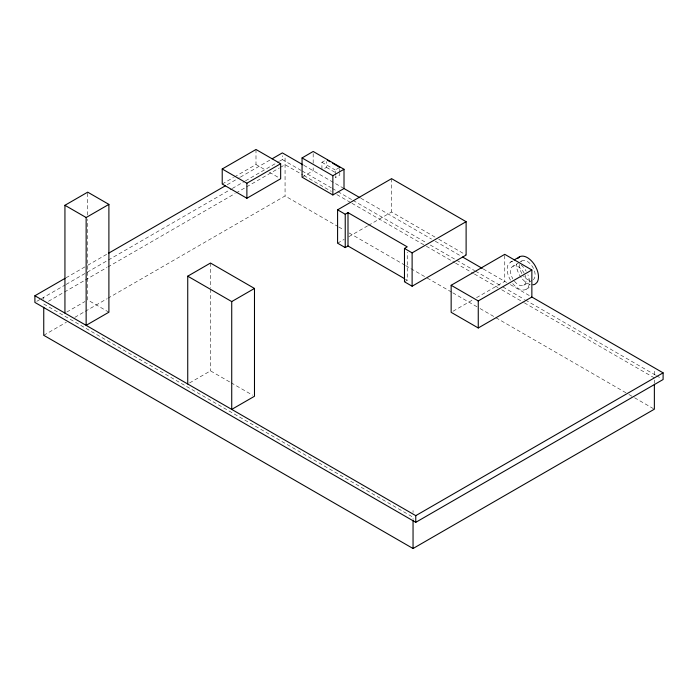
<?xml version="1.0" encoding="UTF-8"?>
<svg xmlns="http://www.w3.org/2000/svg" width="698" height="698" viewBox="0 0 698 698"><rect width="100%" height="100%" fill="white"/><g stroke="black" fill="none" stroke-linecap="round" stroke-linejoin="round"><path stroke-width="0.52" stroke-dasharray="3.49 2.62" d="M321.926 169.029L321.926 162.294L326.455 159.676M324.649 168.427L326.455 167.38L326.455 161.604M335.258 175.765L335.258 177.685L339.786 175.076L339.786 173.148M335.258 174.805L335.258 169.989L339.786 167.38M339.786 172.188L339.786 168.34M512.262 261.026L508.685 263.713A15.714 9.065 60 0 0 508.685 276.539L510.456 280.221M519.155 262.492L511.573 267.299A11.002 6.352 60 0 0 511.573 276.286L512.812 278.86M521.528 261.244L521.877 260.93A11.002 6.352 60 0 1 532.871 267.282L534.101 269.856A11.002 6.352 60 0 1 534.101 278.834L533.211 279.662M514.417 281.215A11.002 6.352 60 0 0 523.805 285.212L525.044 284.06A11.002 6.352 60 0 0 525.044 275.082M512.751 283.589A15.714 9.065 60 0 0 526.161 289.295L527.924 287.655A15.714 9.065 60 0 0 527.924 274.829M302.06 177.179L313.175 170.705L313.175 165.365M222.217 184.019L233.472 177.519M234.415 176.978L255.992 164.519L265.668 170.103M66.013 277.795L86.753 265.825M87.695 265.284L107.492 253.854M227.208 184.734L239.405 177.693M240.339 177.152L270.257 159.877M36.785 301.335L40.563 299.154M41.514 298.613L65.123 284.985M66.066 284.435L231.343 189.01M232.294 188.469L244.57 181.375M245.513 180.834L278.572 161.753M279.514 161.203L282.35 159.572L282.35 155.759M48.459 301.274L63.535 292.567M64.478 292.026L84.275 280.596M85.217 280.046L106.899 267.535M107.841 266.985L235.104 193.521M236.046 192.971L279.401 167.939M280.343 167.398L285.063 164.676L302.958 175.006M66.764 312.05L84.964 301.545M43.747 335.302L66.371 322.24M74.852 317.337L84.275 311.893M85.217 311.352L106.899 298.831M107.841 298.29L285.063 195.972L337.815 226.431M337.588 243.183L344.14 239.405M348.817 236.701L367.541 225.89M368.474 225.349L391.587 212.009L434.985 237.067M189.551 382.949L210.491 370.856L230.148 382.207M404.474 281.8L407.239 280.203L407.239 252.231M520.062 261.977L521.877 260.93M453.037 311.238L472.782 299.835M476.542 297.662L504.759 281.381L504.759 255.416M523.805 285.212L531.963 280.5M526.161 289.295L530.689 286.677M321.926 162.294L335.258 169.989M326.455 167.38L335.345 172.511M438.754 239.248L466.116 255.04M303.839 165.313L344.009 188.521M360.91 198.276L431.512 239.065M435.29 241.246L460.75 255.957M483.225 268.939L506.626 282.454M510.36 284.618L531.859 297.034M282.35 159.572L301.196 170.46M302.138 171.001L331.358 187.875M332.3 188.425L337.012 191.147M337.954 191.688L352.089 199.855M353.031 200.405L425.597 242.319M430.317 245.042L455.759 259.743M456.701 260.284L474.605 270.632M475.547 271.173L501.941 286.424M502.883 286.965L524.556 299.486M525.498 300.035L655.562 375.166M656.504 375.707L661.215 378.429M303.9 175.547L331.227 191.322M336.872 194.585L351.007 202.743M351.949 203.293L425.431 245.713M426.373 246.263L454.642 262.579M455.585 263.12L473.48 273.459M474.422 274L497.979 287.602M501.749 289.775L523.413 302.286M524.355 302.827L654.366 377.888M269.411 172.266L278.781 177.676M338.757 226.981L343.468 229.703M349.122 232.966L404.709 265.057M405.651 265.598L426.373 277.56M427.316 278.109L451.815 292.253M452.758 292.794L479.133 308.027M480.076 308.568L627.991 393.96M628.933 394.51L633.644 397.223M634.587 397.773L654.366 409.194M405.355 279.121L407.239 280.203M108.897 312.207L87.695 299.966L87.695 219.373M231.082 382.748L252.615 395.181M43.747 303.996L413.05 517.209L413.05 519.373M524.154 273.232L523.805 272.508A11.002 6.352 60 0 0 512.812 266.156M521.877 273.625L520.638 271.051A11.002 6.352 60 0 1 519.862 263.792M654.366 371.223L654.366 375.986M654.366 380.052L654.366 383.289M413.05 510.543L413.05 512.445M391.587 178.653L391.587 212.009M313.175 153.604L313.175 164.292M285.063 158.001L285.063 195.972M255.992 149.485L255.992 164.519M210.491 263.041L210.491 288.091M210.491 289.181L210.491 370.856M87.695 193.241L87.695 215.019M43.747 297.322L43.747 299.233M529.381 280.291A11.002 6.352 60 0 1 523.483 275.98M530.244 284.505A15.714 9.065 60 0 1 521.816 278.354M521.205 277.56A15.714 9.065 60 0 1 519.521 274.986L517.75 271.313A15.714 9.065 60 0 1 516.267 264.036M510.456 262.073A15.714 9.065 60 0 1 512.751 261.366M521.179 264.952A15.714 9.065 60 0 1 526.161 271.147"/><path stroke-width="1.05" d="M517.75 258.478L519.521 256.847A15.714 9.065 60 0 1 535.226 265.921L536.989 269.594A15.714 9.065 60 0 1 536.989 282.428L535.226 284.06A15.714 9.065 60 0 1 532.923 284.775M344.009 188.521L332.859 194.96L302.06 177.179L302.06 157.931L313.175 151.466L344.009 169.274L344.009 188.521L359.967 197.735M64.94 313.105L64.94 205.291L87.695 192.151L108.897 204.392L108.897 312.207L86.142 325.347L86.142 217.523L108.897 204.392M222.217 168.986L255.992 149.485L280.657 163.725L280.657 178.758L246.883 198.258L222.217 184.019L222.217 168.986L246.883 183.225L280.657 163.725M531.859 297.034L478.261 327.973L451.152 312.329L451.152 285.281L504.759 254.334L531.859 269.986L531.859 297.034L663.1 372.845L663.1 379.52L415.764 522.322L34.9 302.426L34.9 295.76L65.071 278.345M108.434 253.304L225.332 185.816M272.124 158.804L282.35 152.897L302.897 164.772M302.06 157.931L332.859 175.713L344.009 169.274M187.736 276.181L210.491 263.041L254.482 288.449L254.482 396.263L231.727 409.394L231.727 301.58L187.736 276.181L187.736 383.996M337.588 209.828L391.587 178.653L466.116 221.685L466.116 255.04L412.117 286.215L404.474 281.8L404.474 248.444L407.239 246.848L347.997 212.646L345.231 214.242L337.588 209.828L337.588 243.183L345.231 247.598L347.997 246.001L404.412 278.581M231.727 301.58L254.482 288.449M404.474 248.444L412.117 252.859L466.116 221.685M514.077 259.979L519.521 256.847M451.152 285.281L478.261 300.934L531.859 269.986M34.9 295.76L415.764 515.648L663.1 372.845M43.747 307.233L43.747 335.302L413.05 548.515L654.366 409.194L654.366 384.362M327.345 160.191L330.014 161.735M332.676 163.271L339.786 167.38M462.634 257.047L482.292 268.398M64.94 205.291L86.142 217.523M478.261 300.934L478.261 327.973M415.764 515.648L415.764 522.322M413.05 520.455L413.05 548.515M412.117 252.859L412.117 286.215M347.997 212.646L347.997 246.001M345.231 214.242L345.231 247.598M332.859 175.713L332.859 194.96M246.883 183.225L246.883 198.258"/></g></svg>
